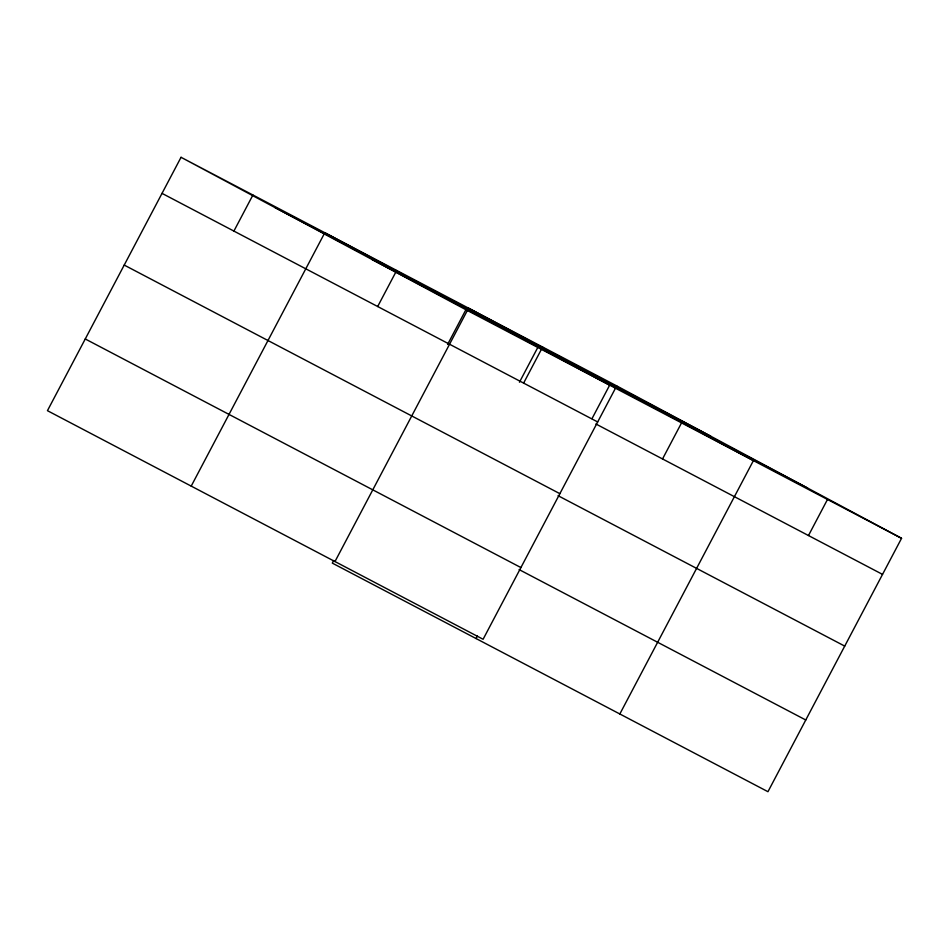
<?xml version="1.0" encoding="UTF-8"?>
<svg xmlns="http://www.w3.org/2000/svg" width="949" height="949" viewBox="0 0 949 949"><rect width="100%" height="100%" fill="white"/><g stroke="black" fill="none" stroke-linecap="round" stroke-linejoin="round"><path stroke-width="1.42" d="M181.045 157.297L47.45 410.68L483.1 639.27L616.696 385.887L181.045 157.297L465.9 309.73L901.55 538.32L767.955 791.703L332.304 563.113L333.68 560.503M233.905 231.082L252.92 195.02M191.212 486.113L324.807 232.73L609.661 385.164L591.998 418.663M377.666 306.527L396.694 270.453M447.56 344.511L465.9 309.73M334.985 561.547L468.569 308.164L753.423 460.597L619.839 713.98M519.447 382.233L537.786 347.453M523.611 383.099L542.638 347.026M476.066 638.547L477.442 635.937M662.532 458.948L681.548 422.886M808.477 535.533L827.492 499.459M275.044 207.606L710.694 436.196M371.901 259.433L807.552 488.023M162.03 193.371L597.68 421.961M595.877 423.978L882.534 574.394M124.212 265.079L559.863 493.67M558.059 495.686L844.717 646.103M85.256 338.971L520.906 567.561M519.103 569.578L805.772 719.994M616.696 385.887L901.55 538.32"/></g></svg>
